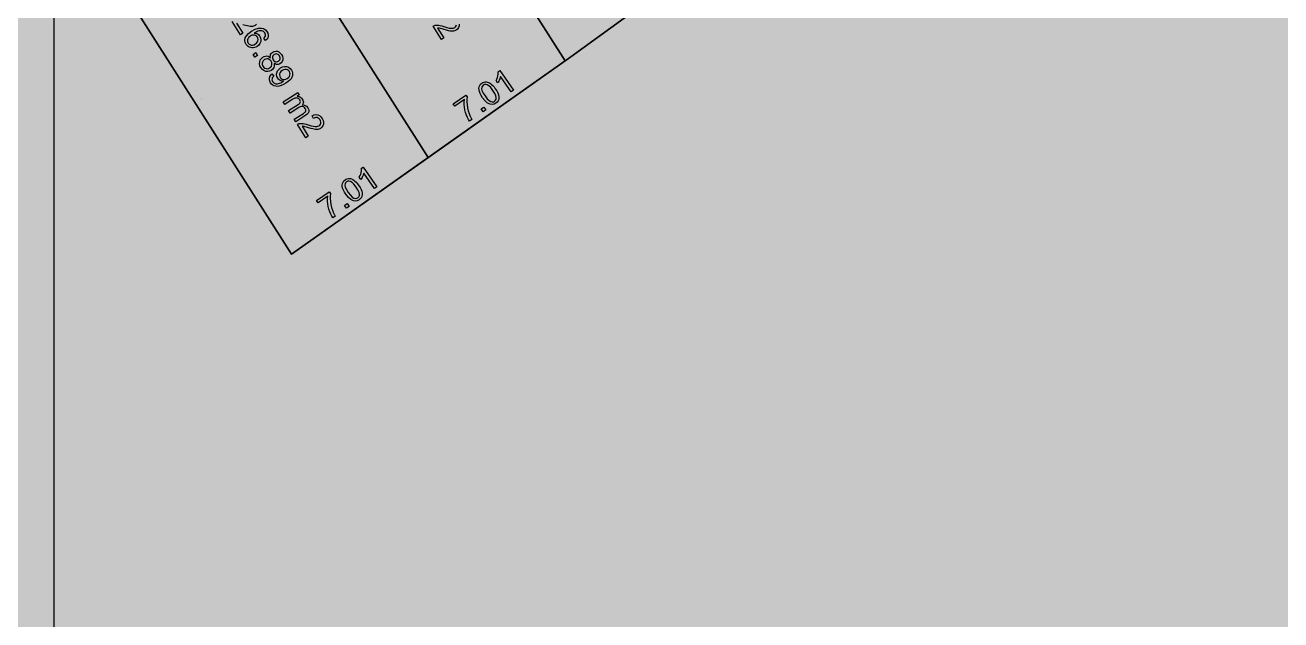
# Model space of a CAD drawing. Extents: x -5280327 to 29700, y -3925683 to 5564800.
# Drawn here: x 18661 to 20720, y 1598 to 2573 of the extents above; entities that cross this region are included whole.
import ezdxf

# ---------------------------------------------------------------- set-up
doc = ezdxf.new("R2010")
doc.units = 0
doc.linetypes.add('6', pattern=[2640.874023, 1320.437012, -1320.437012])
doc.layers.get('0').update_dxf_attribs({"linetype": 'CONTINUOUS'})
doc.layers.add('31_PREDIOS_TOTAL', color=7, linetype='CONTINUOUS')
doc.layers.add('LOTES', color=7, linetype='CONTINUOUS')

msp = doc.modelspace()

# ---------------------------------------------------------------- linework, layer by layer
at = {"color": 7, "linetype": '6', "const_width": 10343.1}
msp.add_lwpolyline([(0, 29405.6), (24528.3, 0)], dxfattribs=at)
msp.add_lwpolyline([(0, 29405.6), (24528.3, 0)], dxfattribs=at)
at = {"color": 7}
msp.add_lwpolyline([(20799.3, 4489.4), (20779.6, 4416), (20805.4, 4355.8), (21190, 3806), (20930.5, 3577.5), (20857.3, 3519), (20652.1, 3355.2), (20641.8, 3346.9), (20427.1, 3173.6), (20212.4, 3000.4), (20189.6, 2982), (19991, 2837.6), (19768.9, 2676.1), (19556.1, 2521.4), (19546.6, 2514.7), (19322.5, 2356.3), (19098.3, 2197.9), (18722.2, 2788.5), (20799.3, 4489.4)], dxfattribs=at)
for points in [[(18722.2, 2788.5, 33030.9), (19098.3, 2197.9, 33030.9), (19556.1, 2521.4, 33030.9), (20189.6, 2982, 33030.9), (20652.1, 3355.2, 33030.9), (20930.5, 3577.5, 33030.9), (21190, 3806, 33030.9), (20805.4, 4355.8, 33030.9), (20779.6, 4416, 33030.9), (20799.3, 4489.4, 33030.9), (21142.3, 4965, 33030.9), (21651.2, 5592.5, 33030.9), (22126.1, 6189.9, 33030.9), (22856.2, 7079.7, 33030.9), (22774.6, 7470.1, 33030.9), (22780.6, 7770.2, 33030.9), (22783.7, 8211.5, 33030.9), (22850, 8761.7, 33030.9), (22890.1, 9444.6, 33030.9), (22922.2, 9932, 33030.9), (22937.4, 10412.6, 33030.9), (22852.5, 10630.9, 33030.9)], [(18722.2, 2788.5, 66061.7), (19098.3, 2197.9, 66061.7)]]:
    msp.add_polyline3d(points, dxfattribs=at)
at = {"layer": '31_PREDIOS_TOTAL', "color": 7, "const_width": 0.00153}
for points in [[(18889.2, 2543.9), (18886.6, 2547.9), (18912.5, 2564.4), (18912.5, 2564.4), (18910.9, 2564.9), (18909.1, 2565.6), (18907.2, 2566.5), (18907.2, 2566.5), (18905.4, 2567.5), (18903.8, 2568.4), (18902.4, 2569.4), (18906.3, 2571.9), (18906.3, 2571.9), (18908.9, 2570.4), (18911.4, 2569.3), (18914, 2568.4), (18914, 2568.4), (18916.5, 2567.8), (18918.7, 2567.6), (18920.7, 2567.6), (18922.4, 2565), (18889.2, 2543.9)], [(18924.7, 2551.5), (18928.6, 2554), (18942.2, 2532.6), (18939.1, 2530.6), (18939.1, 2530.6), (18935.2, 2531.1), (18930.9, 2531.3), (18926.2, 2531.2), (18926.2, 2531.2), (18921.2, 2530.7), (18916.4, 2529.9), (18911.7, 2528.7), (18911.7, 2528.7), (18908.4, 2527.6), (18905, 2526.2), (18901.6, 2524.4), (18898.9, 2528.6), (18898.9, 2528.6), (18901.8, 2530.2), (18905.3, 2531.7), (18909.3, 2533.1), (18909.3, 2533.1), (18913.7, 2534.3), (18918.1, 2535.1), (18922.7, 2535.6), (18922.7, 2535.6), (18927.1, 2535.8), (18931.2, 2535.7), (18935, 2535.3), (18924.7, 2551.5)], [(18913.6, 2505.6), (18918.2, 2508.5), (18921.2, 2503.9), (18916.6, 2500.9), (18913.6, 2505.6)], [(18942.2, 2500.2), (18942.2, 2500.2), (18941.9, 2502.2), (18942, 2504), (18942.5, 2505.6), (18942.5, 2505.6), (18943.3, 2507), (18944.4, 2508.3), (18945.8, 2509.4), (18945.8, 2509.4), (18948.3, 2510.6), (18950.8, 2511), (18953.5, 2510.7), (18953.5, 2510.7), (18956.1, 2509.6), (18958.4, 2507.9), (18960.4, 2505.4), (18960.4, 2505.4), (18961.8, 2502.5), (18962.4, 2499.6), (18962.3, 2496.8), (18962.3, 2496.8), (18961.4, 2494.2), (18959.9, 2492), (18957.8, 2490.3), (18957.8, 2490.3), (18956.3, 2489.5), (18954.7, 2489), (18953.1, 2488.9), (18953.1, 2488.9), (18951.4, 2489.2), (18949.8, 2489.9), (18948.1, 2490.9), (18948.1, 2490.9), (18948.5, 2488.5), (18948.4, 2486.3), (18947.9, 2484.2), (18947.9, 2484.2), (18946.9, 2482.4), (18945.4, 2480.7), (18943.6, 2479.3), (18943.6, 2479.3), (18940.7, 2477.9), (18937.7, 2477.4), (18934.6, 2477.8), (18934.6, 2477.8), (18931.6, 2478.9), (18928.9, 2481), (18926.7, 2483.8), (18926.7, 2483.8), (18925.1, 2487.1), (18924.3, 2490.3), (18924.5, 2493.5), (18924.5, 2493.5), (18925.6, 2496.5), (18927.3, 2499.1), (18929.9, 2501.1), (18929.9, 2501.1), (18932, 2502.2), (18934.2, 2502.8), (18936.3, 2502.9), (18936.3, 2502.9), (18938.4, 2502.5), (18940.4, 2501.6), (18942.2, 2500.2)], [(18932.5, 2497), (18931.4, 2496.1), (18930.5, 2495.1), (18929.7, 2494), (18929.7, 2494), (18929.1, 2492.7), (18928.7, 2491.4), (18928.7, 2489.9), (18928.7, 2489.9), (18928.9, 2488.5), (18929.4, 2487.2), (18930, 2485.9), (18930, 2485.9), (18931.4, 2484.2), (18933, 2483), (18935, 2482.3), (18935, 2482.3), (18937, 2482.1), (18939, 2482.5), (18940.9, 2483.4), (18940.9, 2483.4), (18942.6, 2484.8), (18943.8, 2486.5), (18944.5, 2488.4), (18944.5, 2488.4), (18944.7, 2490.5), (18944.3, 2492.6), (18943.3, 2494.5), (18943.3, 2494.5), (18942, 2496.2), (18940.3, 2497.4), (18938.4, 2498.1), (18938.4, 2498.1), (18936.4, 2498.3), (18934.4, 2497.9), (18932.5, 2497)], [(18948.6, 2505.4), (18947.2, 2504.3), (18946.3, 2502.9), (18945.7, 2501.4), (18945.7, 2501.4), (18945.6, 2499.8), (18945.9, 2498.2), (18946.7, 2496.5), (18946.7, 2496.5), (18947.8, 2495.2), (18949.1, 2494.2), (18950.6, 2493.6), (18950.6, 2493.6), (18952.2, 2493.5), (18953.8, 2493.7), (18955.2, 2494.4), (18955.2, 2494.4), (18956.5, 2495.5), (18957.4, 2496.8), (18958, 2498.4), (18958, 2498.4), (18958.1, 2500), (18957.8, 2501.6), (18957.1, 2503.2), (18957.1, 2503.2), (18956, 2504.5), (18954.6, 2505.5), (18953.1, 2506.1), (18953.1, 2506.1), (18951.5, 2506.3), (18950, 2506), (18948.6, 2505.4)], [(18958.6, 2474.5), (18958.6, 2474.5), (18958.3, 2476.5), (18958.4, 2478.3), (18958.8, 2479.9), (18958.8, 2479.9), (18959.6, 2481.4), (18960.7, 2482.7), (18962.1, 2483.8), (18962.1, 2483.8), (18964.6, 2484.9), (18967.2, 2485.3), (18969.9, 2485), (18969.9, 2485), (18972.4, 2484), (18974.7, 2482.2), (18976.7, 2479.7), (18976.7, 2479.7), (18978.1, 2476.8), (18978.8, 2474), (18978.6, 2471.1), (18978.6, 2471.1), (18977.8, 2468.5), (18976.3, 2466.3), (18974.2, 2464.6), (18974.2, 2464.6), (18972.6, 2463.8), (18971, 2463.3), (18969.4, 2463.3), (18969.4, 2463.3), (18967.8, 2463.5), (18966.1, 2464.2), (18964.5, 2465.2), (18964.5, 2465.2), (18964.9, 2462.9), (18964.8, 2460.6), (18964.2, 2458.6), (18964.2, 2458.6), (18963.2, 2456.7), (18961.8, 2455), (18960, 2453.6), (18960, 2453.6), (18957.1, 2452.3), (18954.1, 2451.7), (18950.9, 2452.1), (18950.9, 2452.1), (18947.9, 2453.3), (18945.3, 2455.3), (18943, 2458.1), (18943, 2458.1), (18941.4, 2461.4), (18940.7, 2464.6), (18940.9, 2467.9), (18940.9, 2467.9), (18941.9, 2470.9), (18943.7, 2473.4), (18946.2, 2475.5), (18946.2, 2475.5), (18948.4, 2476.6), (18950.5, 2477.2), (18952.6, 2477.3), (18952.6, 2477.3), (18954.7, 2476.9), (18956.7, 2475.9), (18958.6, 2474.5)], [(18948.8, 2471.3), (18947.7, 2470.5), (18946.8, 2469.5), (18946, 2468.3), (18946, 2468.3), (18945.4, 2467.1), (18945.1, 2465.7), (18945, 2464.3), (18945, 2464.3), (18945.3, 2462.9), (18945.7, 2461.5), (18946.4, 2460.2), (18946.4, 2460.2), (18947.7, 2458.5), (18949.4, 2457.3), (18951.3, 2456.6), (18951.3, 2456.6), (18953.3, 2456.4), (18955.3, 2456.8), (18957.3, 2457.7), (18957.3, 2457.7), (18959, 2459.1), (18960.2, 2460.8), (18960.9, 2462.8), (18960.9, 2462.8), (18961, 2464.9), (18960.6, 2466.9), (18959.7, 2468.9), (18959.7, 2468.9), (18958.3, 2470.5), (18956.7, 2471.7), (18954.8, 2472.4), (18954.8, 2472.4), (18952.7, 2472.6), (18950.8, 2472.2), (18948.8, 2471.3)], [(18964.9, 2479.7), (18963.6, 2478.6), (18962.6, 2477.3), (18962.1, 2475.7), (18962.1, 2475.7), (18961.9, 2474.1), (18962.3, 2472.5), (18963.1, 2470.9), (18963.1, 2470.9), (18964.2, 2469.5), (18965.5, 2468.5), (18967, 2468), (18967, 2468), (18968.6, 2467.8), (18970.1, 2468.1), (18971.6, 2468.8), (18971.6, 2468.8), (18972.9, 2469.8), (18973.8, 2471.2), (18974.3, 2472.7), (18974.3, 2472.7), (18974.5, 2474.4), (18974.2, 2476), (18973.4, 2477.5), (18973.4, 2477.5), (18972.3, 2478.9), (18971, 2479.8), (18969.5, 2480.4), (18969.5, 2480.4), (18967.9, 2480.6), (18966.3, 2480.4), (18964.9, 2479.7)]]:
    msp.add_lwpolyline(points, dxfattribs=at)
at = {"layer": '31_PREDIOS_TOTAL', "color": 7}
for points in [[(19018.5, 2560.2, 33030.9), (19014.6, 2557.7, 33030.9), (19000.7, 2579.6, 33030.9)], [(19008.2, 2576.4, 33030.9), (19018.5, 2560.2, 33030.9)], [(19040.8, 2574.9, 33030.9), (19038.6, 2573, 33030.9), (19038.6, 2573, 33030.9), (19037.2, 2572.3, 33030.9), (19035.7, 2571.7, 33030.9), (19034.1, 2571.4, 33030.9), (19034.1, 2571.4, 33030.9), (19032.4, 2571.2, 33030.9), (19030.5, 2571.2, 33030.9), (19028.4, 2571.5, 33030.9), (19028.4, 2571.5, 33030.9), (19025.8, 2572, 33030.9), (19022.6, 2572.9, 33030.9), (19018.6, 2574.1, 33030.9)], [(19348.1, 2552.4, 33030.9), (19344.2, 2549.9, 33030.9), (19330.4, 2571.7, 33030.9), (19330.4, 2571.7, 33030.9), (19331.4, 2572.3, 33030.9), (19332.4, 2572.8, 33030.9), (19333.5, 2573.1, 33030.9), (19333.5, 2573.1, 33030.9), (19335.4, 2573.3, 33030.9), (19337.4, 2573.4, 33030.9), (19339.6, 2573.2, 33030.9), (19339.6, 2573.2, 33030.9), (19342, 2572.7, 33030.9), (19344.8, 2572, 33030.9), (19348, 2571, 33030.9), (19348, 2571, 33030.9), (19352.7, 2569.6, 33030.9), (19356.6, 2568.6, 33030.9), (19359.6, 2568.2, 33030.9), (19359.6, 2568.2, 33030.9), (19361.9, 2568.2, 33030.9), (19364, 2568.6, 33030.9), (19365.7, 2569.4, 33030.9), (19365.7, 2569.4, 33030.9), (19367.1, 2570.6, 33030.9), (19368.1, 2572, 33030.9), (19368.7, 2573.7, 33030.9)], [(19373.2, 2575.1, 33030.9), (19373, 2572.1, 33030.9), (19373, 2572.1, 33030.9), (19372.1, 2569.4, 33030.9), (19370.5, 2567, 33030.9), (19368.2, 2565.2, 33030.9), (19368.2, 2565.2, 33030.9), (19366.9, 2564.4, 33030.9), (19365.4, 2563.9, 33030.9), (19363.8, 2563.5, 33030.9), (19363.8, 2563.5, 33030.9), (19362.1, 2563.3, 33030.9), (19360.2, 2563.4, 33030.9), (19358.1, 2563.6, 33030.9), (19358.1, 2563.6, 33030.9), (19355.5, 2564.2, 33030.9), (19352.2, 2565, 33030.9), (19348.3, 2566.2, 33030.9), (19348.3, 2566.2, 33030.9), (19345.1, 2567.2, 33030.9), (19342.7, 2567.9, 33030.9), (19341.1, 2568.3, 33030.9), (19341.1, 2568.3, 33030.9), (19340, 2568.4, 33030.9), (19338.9, 2568.6, 33030.9), (19337.8, 2568.6, 33030.9), (19348.1, 2552.4, 33030.9)], [(19055.7, 2548.2, 33030.9), (19052.8, 2552, 33030.9), (19052.8, 2552, 33030.9), (19054, 2553.3, 33030.9), (19054.8, 2554.6, 33030.9), (19055.3, 2555.7, 33030.9), (19055.3, 2555.7, 33030.9), (19055.5, 2557.5, 33030.9), (19055.2, 2559.3, 33030.9), (19054.4, 2560.9, 33030.9), (19054.4, 2560.9, 33030.9), (19053.5, 2562.1, 33030.9), (19052.5, 2563, 33030.9), (19051.2, 2563.6, 33030.9), (19051.2, 2563.6, 33030.9), (19049.4, 2564.1, 33030.9), (19047.4, 2564.3, 33030.9), (19045.2, 2564.1, 33030.9), (19045.2, 2564.1, 33030.9), (19042.8, 2563.4, 33030.9), (19040, 2562.1, 33030.9), (19036.8, 2560.3, 33030.9), (19036.8, 2560.3, 33030.9), (19038.9, 2560.2, 33030.9), (19040.7, 2559.7, 33030.9), (19042.4, 2558.9, 33030.9), (19042.4, 2558.9, 33030.9), (19043.9, 2557.8, 33030.9), (19045.2, 2556.6, 33030.9), (19046.3, 2555.1, 33030.9), (19046.3, 2555.1, 33030.9), (19047.6, 2552.3, 33030.9), (19048.1, 2549.4, 33030.9), (19047.7, 2546.3, 33030.9), (19047.7, 2546.3, 33030.9), (19046.5, 2543.3, 33030.9), (19044.6, 2540.7, 33030.9), (19041.8, 2538.5, 33030.9), (19041.8, 2538.5, 33030.9), (19039.7, 2537.4, 33030.9), (19037.5, 2536.6, 33030.9), (19035.2, 2536.2, 33030.9), (19035.2, 2536.2, 33030.9), (19032.9, 2536.2, 33030.9), (19030.7, 2536.5, 33030.9), (19028.7, 2537.3, 33030.9), (19028.7, 2537.3, 33030.9), (19026.9, 2538.4, 33030.9), (19025.3, 2539.9, 33030.9), (19023.9, 2541.7, 33030.9), (19023.9, 2541.7, 33030.9), (19022.3, 2545.2, 33030.9), (19021.8, 2548.7, 33030.9), (19022.4, 2552.4, 33030.9), (19022.4, 2552.4, 33030.9), (19024.3, 2556.1, 33030.9), (19027.7, 2559.7, 33030.9), (19032.7, 2563.4, 33030.9), (19032.7, 2563.4, 33030.9), (19038.7, 2566.7, 33030.9), (19044.1, 2568.4, 33030.9), (19048.9, 2568.7, 33030.9), (19048.9, 2568.7, 33030.9), (19052.4, 2567.7, 33030.9), (19055.5, 2565.8, 33030.9), (19057.9, 2562.8, 33030.9), (19057.9, 2562.8, 33030.9), (19059.2, 2560.2, 33030.9), (19059.9, 2557.6, 33030.9), (19059.8, 2555, 33030.9), (19059.8, 2555, 33030.9), (19059.1, 2552.5, 33030.9), (19057.7, 2550.2, 33030.9), (19055.7, 2548.2, 33030.9)], [(19030.9, 2555.7, 33030.9), (19029.6, 2554.7, 33030.9), (19028.4, 2553.6, 33030.9), (19027.4, 2552.3, 33030.9), (19027.4, 2552.3, 33030.9), (19026.7, 2550.8, 33030.9), (19026.2, 2549.4, 33030.9), (19026.1, 2547.9, 33030.9), (19026.1, 2547.9, 33030.9), (19026.2, 2546.5, 33030.9), (19026.6, 2545.1, 33030.9), (19027.2, 2543.9, 33030.9), (19027.2, 2543.9, 33030.9), (19028.5, 2542.4, 33030.9), (19030.1, 2541.4, 33030.9), (19032.1, 2540.8, 33030.9), (19032.1, 2540.8, 33030.9), (19034.3, 2540.8, 33030.9), (19036.6, 2541.3, 33030.9), (19038.9, 2542.5, 33030.9), (19038.9, 2542.5, 33030.9), (19040.9, 2544.1, 33030.9), (19042.3, 2545.8, 33030.9), (19043.2, 2547.8, 33030.9), (19043.2, 2547.8, 33030.9), (19043.4, 2549.8, 33030.9), (19043.1, 2551.8, 33030.9), (19042.2, 2553.6, 33030.9), (19042.2, 2553.6, 33030.9), (19040.9, 2555.2, 33030.9), (19039.2, 2556.4, 33030.9), (19037.3, 2557.1, 33030.9), (19037.3, 2557.1, 33030.9), (19035.2, 2557.2, 33030.9), (19033, 2556.8, 33030.9), (19030.9, 2555.7, 33030.9)], [(19035.1, 2525.4, 33030.9), (19039.7, 2528.3, 33030.9), (19042.6, 2523.7, 33030.9), (19038, 2520.8, 33030.9), (19035.1, 2525.4, 33030.9)], [(19063.7, 2520, 33030.9), (19063.7, 2520, 33030.9), (19063.4, 2522, 33030.9), (19063.5, 2523.8, 33030.9), (19063.9, 2525.4, 33030.9), (19063.9, 2525.4, 33030.9), (19064.7, 2526.9, 33030.9), (19065.8, 2528.1, 33030.9), (19067.3, 2529.2, 33030.9), (19067.3, 2529.2, 33030.9), (19069.7, 2530.4, 33030.9), (19072.3, 2530.8, 33030.9), (19075, 2530.5, 33030.9), (19075, 2530.5, 33030.9), (19077.6, 2529.4, 33030.9), (19079.8, 2527.7, 33030.9), (19081.8, 2525.2, 33030.9), (19081.8, 2525.2, 33030.9), (19083.3, 2522.3, 33030.9), (19083.9, 2519.4, 33030.9), (19083.7, 2516.6, 33030.9), (19083.7, 2516.6, 33030.9), (19082.9, 2514, 33030.9), (19081.4, 2511.8, 33030.9), (19079.3, 2510.1, 33030.9), (19079.3, 2510.1, 33030.9), (19077.7, 2509.3, 33030.9), (19076.1, 2508.8, 33030.9), (19074.5, 2508.7, 33030.9), (19074.5, 2508.7, 33030.9), (19072.9, 2509, 33030.9), (19071.2, 2509.7, 33030.9), (19069.6, 2510.7, 33030.9), (19069.6, 2510.7, 33030.9), (19069.9, 2508.3, 33030.9), (19069.9, 2506.1, 33030.9), (19069.3, 2504.1, 33030.9), (19069.3, 2504.1, 33030.9), (19068.3, 2502.2, 33030.9), (19066.9, 2500.5, 33030.9), (19065, 2499.1, 33030.9), (19065, 2499.1, 33030.9), (19062.1, 2497.7, 33030.9), (19059.1, 2497.2, 33030.9), (19056, 2497.6, 33030.9), (19056, 2497.6, 33030.9), (19053, 2498.8, 33030.9), (19050.4, 2500.8, 33030.9), (19048.1, 2503.7, 33030.9), (19048.1, 2503.7, 33030.9), (19046.5, 2506.9, 33030.9), (19045.8, 2510.2, 33030.9), (19046, 2513.4, 33030.9), (19046, 2513.4, 33030.9), (19047, 2516.4, 33030.9), (19048.8, 2518.9, 33030.9), (19051.3, 2521, 33030.9), (19051.3, 2521, 33030.9), (19053.5, 2522.1, 33030.9), (19055.6, 2522.7, 33030.9), (19057.8, 2522.8, 33030.9), (19057.8, 2522.8, 33030.9), (19059.8, 2522.3, 33030.9), (19061.8, 2521.4, 33030.9), (19063.7, 2520, 33030.9)], [(19053.9, 2516.8, 33030.9), (19052.9, 2516, 33030.9), (19051.9, 2515, 33030.9), (19051.1, 2513.8, 33030.9), (19051.1, 2513.8, 33030.9), (19050.5, 2512.6, 33030.9), (19050.2, 2511.2, 33030.9), (19050.1, 2509.8, 33030.9), (19050.1, 2509.8, 33030.9), (19050.3, 2508.4, 33030.9), (19050.8, 2507, 33030.9), (19051.5, 2505.7, 33030.9), (19051.5, 2505.7, 33030.9), (19052.8, 2504, 33030.9), (19054.5, 2502.8, 33030.9), (19056.4, 2502.1, 33030.9), (19056.4, 2502.1, 33030.9), (19058.4, 2501.9, 33030.9), (19060.4, 2502.3, 33030.9), (19062.3, 2503.2, 33030.9), (19062.3, 2503.2, 33030.9), (19064.1, 2504.6, 33030.9), (19065.3, 2506.3, 33030.9), (19066, 2508.3, 33030.9), (19066, 2508.3, 33030.9), (19066.1, 2510.3, 33030.9), (19065.7, 2512.4, 33030.9), (19064.8, 2514.4, 33030.9), (19064.8, 2514.4, 33030.9), (19063.4, 2516, 33030.9), (19061.8, 2517.2, 33030.9), (19059.9, 2517.9, 33030.9), (19059.9, 2517.9, 33030.9), (19057.8, 2518.1, 33030.9), (19055.9, 2517.7, 33030.9), (19053.9, 2516.8, 33030.9)], [(19070, 2525.2, 33030.9), (19068.7, 2524.1, 33030.9), (19067.7, 2522.8, 33030.9), (19067.2, 2521.2, 33030.9), (19067.2, 2521.2, 33030.9), (19067, 2519.6, 33030.9), (19067.4, 2518, 33030.9), (19068.2, 2516.4, 33030.9), (19068.2, 2516.4, 33030.9), (19069.3, 2515, 33030.9), (19070.6, 2514, 33030.9), (19072.1, 2513.4, 33030.9), (19072.1, 2513.4, 33030.9), (19073.7, 2513.3, 33030.9), (19075.2, 2513.6, 33030.9), (19076.7, 2514.2, 33030.9), (19076.7, 2514.2, 33030.9), (19078, 2515.3, 33030.9), (19078.9, 2516.6, 33030.9), (19079.4, 2518.2, 33030.9), (19079.4, 2518.2, 33030.9), (19079.6, 2519.8, 33030.9), (19079.3, 2521.4, 33030.9), (19078.5, 2523, 33030.9), (19078.5, 2523, 33030.9), (19077.4, 2524.3, 33030.9), (19076.1, 2525.3, 33030.9), (19074.6, 2525.9, 33030.9), (19074.6, 2525.9, 33030.9), (19073, 2526.1, 33030.9), (19071.5, 2525.8, 33030.9), (19070, 2525.2, 33030.9)], [(19066.1, 2493.4, 33030.9), (19069, 2489.7, 33030.9), (19069, 2489.7, 33030.9), (19067.6, 2488.2, 33030.9), (19066.6, 2486.8, 33030.9), (19066.2, 2485.3, 33030.9), (19066.2, 2485.3, 33030.9), (19066.1, 2483.9, 33030.9), (19066.5, 2482.4, 33030.9), (19067.2, 2480.9, 33030.9), (19067.2, 2480.9, 33030.9), (19068.1, 2479.8, 33030.9), (19069, 2478.9, 33030.9), (19070.1, 2478.2, 33030.9), (19070.1, 2478.2, 33030.9), (19071.3, 2477.7, 33030.9), (19072.6, 2477.4, 33030.9), (19073.9, 2477.3, 33030.9), (19073.9, 2477.3, 33030.9), (19075.3, 2477.4, 33030.9), (19076.9, 2477.8, 33030.9), (19078.7, 2478.3, 33030.9), (19078.7, 2478.3, 33030.9), (19080.6, 2479, 33030.9), (19082.4, 2479.8, 33030.9), (19084.1, 2480.8, 33030.9), (19084.1, 2480.8, 33030.9), (19084.3, 2481, 33030.9), (19084.5, 2481.1, 33030.9), (19084.9, 2481.4, 33030.9), (19084.9, 2481.4, 33030.9), (19083.1, 2481.5, 33030.9), (19081.3, 2481.9, 33030.9), (19079.6, 2482.7, 33030.9), (19079.6, 2482.7, 33030.9), (19078, 2483.7, 33030.9), (19076.7, 2485, 33030.9), (19075.5, 2486.5, 33030.9), (19075.5, 2486.5, 33030.9), (19074.2, 2489.3, 33030.9), (19073.7, 2492.2, 33030.9), (19074.1, 2495.3, 33030.9), (19074.1, 2495.3, 33030.9), (19075.3, 2498.3, 33030.9), (19077.3, 2500.9, 33030.9), (19080.1, 2503.2, 33030.9), (19080.1, 2503.2, 33030.9), (19083.5, 2504.8, 33030.9), (19086.8, 2505.5, 33030.9), (19090.1, 2505.3, 33030.9), (19090.1, 2505.3, 33030.9), (19093.2, 2504.3, 33030.9), (19095.8, 2502.4, 33030.9), (19097.9, 2499.8, 33030.9), (19097.9, 2499.8, 33030.9), (19099, 2497.6, 33030.9), (19099.7, 2495.3, 33030.9), (19099.9, 2492.8, 33030.9), (19099.9, 2492.8, 33030.9), (19099.6, 2490.4, 33030.9), (19098.8, 2488, 33030.9), (19097.5, 2485.6, 33030.9), (19097.5, 2485.6, 33030.9), (19095.5, 2483.3, 33030.9), (19092.7, 2480.9, 33030.9), (19089.1, 2478.3, 33030.9), (19089.1, 2478.3, 33030.9), (19085.1, 2476, 33030.9), (19081.4, 2474.3, 33030.9), (19078.1, 2473.3, 33030.9), (19078.1, 2473.3, 33030.9), (19075.1, 2472.9, 33030.9), (19072.4, 2473.1, 33030.9), (19069.8, 2473.8, 33030.9), (19069.8, 2473.8, 33030.9), (19067.5, 2475, 33030.9), (19065.5, 2476.7, 33030.9), (19063.8, 2478.9, 33030.9), (19063.8, 2478.9, 33030.9), (19062.5, 2481.5, 33030.9), (19061.9, 2484.1, 33030.9), (19061.9, 2486.6, 33030.9), (19061.9, 2486.6, 33030.9), (19062.7, 2489.1, 33030.9), (19064.1, 2491.3, 33030.9), (19066.1, 2493.4, 33030.9)], [(19091.3, 2486.1, 33030.9), (19093.3, 2487.6, 33030.9), (19094.8, 2489.4, 33030.9), (19095.6, 2491.4, 33030.9), (19095.6, 2491.4, 33030.9), (19095.9, 2493.5, 33030.9), (19095.7, 2495.4, 33030.9), (19094.8, 2497.2, 33030.9), (19094.8, 2497.2, 33030.9), (19093.5, 2498.8, 33030.9), (19091.8, 2499.9, 33030.9), (19089.6, 2500.5, 33030.9), (19089.6, 2500.5, 33030.9), (19087.3, 2500.6, 33030.9), (19085, 2500.1, 33030.9), (19082.6, 2498.9, 33030.9), (19082.6, 2498.9, 33030.9), (19080.8, 2497.4, 33030.9), (19079.5, 2495.7, 33030.9), (19078.7, 2493.7, 33030.9), (19078.7, 2493.7, 33030.9), (19078.5, 2491.7, 33030.9), (19078.8, 2489.7, 33030.9), (19079.7, 2487.8, 33030.9), (19079.7, 2487.8, 33030.9), (19081.1, 2486.1, 33030.9), (19082.7, 2485, 33030.9), (19084.6, 2484.4, 33030.9), (19084.6, 2484.4, 33030.9), (19086.8, 2484.3, 33030.9), (19089, 2484.9, 33030.9), (19091.3, 2486.1, 33030.9)], [(19462.3, 2466.7, 33030.9), (19458.3, 2463.9, 33030.9), (19440.6, 2488.9, 33030.9), (19440.6, 2488.9, 33030.9), (19440.2, 2487.3, 33030.9), (19439.6, 2485.5, 33030.9), (19438.8, 2483.6, 33030.9), (19438.8, 2483.6, 33030.9), (19437.9, 2481.7, 33030.9), (19437, 2480.1, 33030.9), (19436.1, 2478.6, 33030.9), (19433.5, 2482.4, 33030.9), (19433.5, 2482.4, 33030.9), (19434.8, 2485, 33030.9), (19435.8, 2487.6, 33030.9), (19436.6, 2490.3, 33030.9), (19436.6, 2490.3, 33030.9), (19437, 2492.8, 33030.9), (19437.2, 2495, 33030.9), (19437, 2497, 33030.9), (19439.6, 2498.8, 33030.9), (19462.3, 2466.7, 33030.9)], [(19411.5, 2454.4, 33030.9), (19411.5, 2454.4, 33030.9), (19409.1, 2458.1, 33030.9), (19407.3, 2461.4, 33030.9), (19406.2, 2464.4, 33030.9), (19406.2, 2464.4, 33030.9), (19405.6, 2467.2, 33030.9), (19405.5, 2469.8, 33030.9), (19405.9, 2472.2, 33030.9), (19405.9, 2472.2, 33030.9), (19406.8, 2474.4, 33030.9), (19408.3, 2476.4, 33030.9), (19410.4, 2478.1, 33030.9), (19410.4, 2478.1, 33030.9), (19412.1, 2479.2, 33030.9), (19413.8, 2479.9, 33030.9), (19415.6, 2480.3, 33030.9), (19415.6, 2480.3, 33030.9), (19417.4, 2480.4, 33030.9), (19419.2, 2480.1, 33030.9), (19420.9, 2479.6, 33030.9), (19420.9, 2479.6, 33030.9), (19422.7, 2478.7, 33030.9), (19424.5, 2477.6, 33030.9), (19426.3, 2476.2, 33030.9), (19426.3, 2476.2, 33030.9), (19428.1, 2474.4, 33030.9), (19430.2, 2472.1, 33030.9), (19432.3, 2469.2, 33030.9), (19432.3, 2469.2, 33030.9), (19434.7, 2465.6, 33030.9), (19436.4, 2462.3, 33030.9), (19437.6, 2459.3, 33030.9), (19437.6, 2459.3, 33030.9), (19438.2, 2456.5, 33030.9), (19438.3, 2453.9, 33030.9), (19437.9, 2451.5, 33030.9), (19437.9, 2451.5, 33030.9), (19437, 2449.2, 33030.9), (19435.5, 2447.3, 33030.9), (19433.4, 2445.5, 33030.9), (19433.4, 2445.5, 33030.9), (19430.3, 2443.8, 33030.9), (19427.1, 2443.2, 33030.9), (19423.8, 2443.7, 33030.9), (19423.8, 2443.7, 33030.9), (19419.8, 2445.6, 33030.9), (19415.7, 2449.2, 33030.9), (19411.5, 2454.4, 33030.9)], [(19415.5, 2457.3, 33030.9), (19419, 2452.8, 33030.9), (19422.1, 2449.7, 33030.9), (19424.8, 2448.1, 33030.9), (19424.8, 2448.1, 33030.9), (19427.1, 2447.6, 33030.9), (19429.2, 2447.8, 33030.9), (19431.1, 2448.7, 33030.9), (19431.1, 2448.7, 33030.9), (19432.7, 2450.2, 33030.9), (19433.5, 2452.2, 33030.9), (19433.8, 2454.5, 33030.9), (19433.8, 2454.5, 33030.9), (19433.2, 2457.6, 33030.9), (19431.4, 2461.5, 33030.9), (19428.3, 2466.3, 33030.9), (19428.3, 2466.3, 33030.9), (19424.8, 2470.9, 33030.9), (19421.7, 2473.9, 33030.9), (19419, 2475.5, 33030.9), (19419, 2475.5, 33030.9), (19416.7, 2476, 33030.9), (19414.5, 2475.8, 33030.9), (19412.6, 2474.9, 33030.9), (19412.6, 2474.9, 33030.9), (19411.1, 2473.4, 33030.9), (19410.2, 2471.6, 33030.9), (19409.9, 2469.5, 33030.9), (19409.9, 2469.5, 33030.9), (19410.5, 2466.2, 33030.9), (19412.4, 2462.1, 33030.9), (19415.5, 2457.3, 33030.9)], [(19084.5, 2447.5, 33030.9), (19108.5, 2462.7, 33030.9), (19110.8, 2459.1, 33030.9), (19107.4, 2457, 33030.9), (19107.4, 2457, 33030.9), (19109, 2456.8, 33030.9), (19110.6, 2456.4, 33030.9), (19112.1, 2455.8, 33030.9), (19112.1, 2455.8, 33030.9), (19113.6, 2454.8, 33030.9), (19114.8, 2453.6, 33030.9), (19115.9, 2452.2, 33030.9), (19115.9, 2452.2, 33030.9), (19116.9, 2450.4, 33030.9), (19117.4, 2448.7, 33030.9), (19117.6, 2447.1, 33030.9), (19117.6, 2447.1, 33030.9), (19117.4, 2445.6, 33030.9), (19116.9, 2444.1, 33030.9), (19116, 2442.8, 33030.9), (19116, 2442.8, 33030.9), (19119.7, 2442.1, 33030.9), (19122.6, 2440.6, 33030.9), (19124.9, 2438, 33030.9), (19124.9, 2438, 33030.9), (19126.1, 2435.7, 33030.9), (19126.6, 2433.4, 33030.9), (19126.4, 2431.3, 33030.9), (19126.4, 2431.3, 33030.9), (19125.5, 2429.2, 33030.9), (19123.9, 2427.3, 33030.9), (19121.6, 2425.5, 33030.9), (19105.1, 2415.1, 33030.9), (19102.6, 2419.1, 33030.9), (19117.6, 2428.7, 33030.9), (19117.6, 2428.7, 33030.9), (19119.1, 2429.7, 33030.9), (19120.2, 2430.5, 33030.9), (19120.9, 2431.3, 33030.9), (19120.9, 2431.3, 33030.9), (19121.4, 2432.1, 33030.9), (19121.6, 2432.9, 33030.9), (19121.7, 2433.8, 33030.9), (19121.7, 2433.8, 33030.9), (19121.6, 2434.8, 33030.9), (19121.3, 2435.7, 33030.9), (19120.8, 2436.7, 33030.9), (19120.8, 2436.7, 33030.9), (19119.6, 2438.2, 33030.9), (19118.2, 2439.2, 33030.9), (19116.5, 2439.8, 33030.9), (19116.5, 2439.8, 33030.9), (19114.5, 2439.9, 33030.9), (19112.4, 2439.3, 33030.9), (19110, 2438.1, 33030.9), (19096.1, 2429.2, 33030.9), (19093.5, 2433.3, 33030.9), (19109.1, 2443.2, 33030.9), (19109.1, 2443.2, 33030.9), (19110.7, 2444.3, 33030.9), (19111.8, 2445.5, 33030.9), (19112.5, 2446.7, 33030.9), (19112.5, 2446.7, 33030.9), (19112.8, 2448, 33030.9), (19112.5, 2449.4, 33030.9), (19111.8, 2450.9, 33030.9), (19111.8, 2450.9, 33030.9), (19111, 2451.9, 33030.9), (19110.1, 2452.8, 33030.9), (19108.9, 2453.4, 33030.9), (19108.9, 2453.4, 33030.9), (19107.7, 2453.9, 33030.9), (19106.3, 2454, 33030.9), (19104.9, 2453.9, 33030.9), (19104.9, 2453.9, 33030.9), (19103.4, 2453.4, 33030.9), (19101.6, 2452.6, 33030.9), (19099.5, 2451.4, 33030.9), (19087.1, 2443.5, 33030.9), (19084.5, 2447.5, 33030.9)], [(19366, 2440.3, 33030.9), (19363.3, 2444.1, 33030.9), (19384, 2458.7, 33030.9), (19386.2, 2455.7, 33030.9), (19386.2, 2455.7, 33030.9), (19385.8, 2451.8, 33030.9), (19385.9, 2447.5, 33030.9), (19386.2, 2442.7, 33030.9), (19386.2, 2442.7, 33030.9), (19386.9, 2437.8, 33030.9), (19388, 2433, 33030.9), (19389.4, 2428.4, 33030.9), (19389.4, 2428.4, 33030.9), (19390.7, 2425.1, 33030.9), (19392.2, 2421.8, 33030.9), (19394.1, 2418.5, 33030.9), (19390.1, 2415.7, 33030.9), (19390.1, 2415.7, 33030.9), (19388.4, 2418.5, 33030.9), (19386.7, 2421.9, 33030.9), (19385.1, 2425.8, 33030.9), (19385.1, 2425.8, 33030.9), (19383.7, 2430.1, 33030.9), (19382.6, 2434.5, 33030.9), (19381.9, 2439, 33030.9), (19381.9, 2439, 33030.9), (19381.5, 2443.4, 33030.9), (19381.4, 2447.6, 33030.9), (19381.6, 2451.4, 33030.9), (19366, 2440.3, 33030.9)], [(19412.4, 2431.4, 33030.9), (19409.2, 2435.9, 33030.9), (19413.7, 2439.1, 33030.9), (19416.9, 2434.6, 33030.9), (19412.4, 2431.4, 33030.9)], [(19125.7, 2391.3, 33030.9), (19121.8, 2388.8, 33030.9), (19107.9, 2410.7, 33030.9), (19107.9, 2410.7, 33030.9), (19108.9, 2411.3, 33030.9), (19109.9, 2411.7, 33030.9), (19111, 2412, 33030.9), (19111, 2412, 33030.9), (19112.9, 2412.3, 33030.9), (19115, 2412.3, 33030.9), (19117.1, 2412.1, 33030.9), (19117.1, 2412.1, 33030.9), (19119.5, 2411.7, 33030.9), (19122.3, 2411, 33030.9), (19125.5, 2410, 33030.9), (19125.5, 2410, 33030.9), (19130.3, 2408.5, 33030.9), (19134.1, 2407.6, 33030.9), (19137.1, 2407.2, 33030.9), (19137.1, 2407.2, 33030.9), (19139.5, 2407.2, 33030.9), (19141.5, 2407.6, 33030.9), (19143.2, 2408.4, 33030.9), (19143.2, 2408.4, 33030.9), (19144.6, 2409.5, 33030.9), (19145.6, 2411, 33030.9), (19146.2, 2412.7, 33030.9), (19146.2, 2412.7, 33030.9), (19146.3, 2414.5, 33030.9), (19145.9, 2416.4, 33030.9), (19145, 2418.2, 33030.9), (19145, 2418.2, 33030.9), (19143.6, 2419.9, 33030.9), (19142, 2421.1, 33030.9), (19140.2, 2421.8, 33030.9), (19140.2, 2421.8, 33030.9), (19138.3, 2421.9, 33030.9), (19136.3, 2421.5, 33030.9), (19134.2, 2420.5, 33030.9), (19132, 2424.9, 33030.9), (19132, 2424.9, 33030.9), (19135.2, 2426.2, 33030.9), (19138.3, 2426.6, 33030.9), (19141.2, 2426.2, 33030.9), (19141.2, 2426.2, 33030.9), (19143.9, 2425, 33030.9), (19146.3, 2423, 33030.9), (19148.4, 2420.3, 33030.9), (19148.4, 2420.3, 33030.9), (19150, 2417.1, 33030.9), (19150.7, 2414.1, 33030.9), (19150.5, 2411.1, 33030.9), (19150.5, 2411.1, 33030.9), (19149.6, 2408.3, 33030.9), (19148, 2406, 33030.9), (19145.8, 2404.1, 33030.9), (19145.8, 2404.1, 33030.9), (19144.4, 2403.4, 33030.9), (19142.9, 2402.8, 33030.9), (19141.3, 2402.5, 33030.9), (19141.3, 2402.5, 33030.9), (19139.6, 2402.3, 33030.9), (19137.7, 2402.3, 33030.9), (19135.6, 2402.6, 33030.9), (19135.6, 2402.6, 33030.9), (19133, 2403.1, 33030.9), (19129.8, 2404, 33030.9), (19125.8, 2405.2, 33030.9), (19125.8, 2405.2, 33030.9), (19122.6, 2406.2, 33030.9), (19120.2, 2406.8, 33030.9), (19118.7, 2407.2, 33030.9), (19118.7, 2407.2, 33030.9), (19117.5, 2407.4, 33030.9), (19116.4, 2407.5, 33030.9), (19115.4, 2407.5, 33030.9), (19125.7, 2391.3, 33030.9)], [(19238.1, 2308.3, 33030.9), (19234.2, 2305.5, 33030.9), (19216.5, 2330.5, 33030.9), (19216.5, 2330.5, 33030.9), (19216.1, 2328.9, 33030.9), (19215.5, 2327.1, 33030.9), (19214.7, 2325.2, 33030.9), (19214.7, 2325.2, 33030.9), (19213.8, 2323.3, 33030.9), (19212.9, 2321.7, 33030.9), (19212, 2320.2, 33030.9), (19209.3, 2324, 33030.9), (19209.3, 2324, 33030.9), (19210.6, 2326.6, 33030.9), (19211.7, 2329.2, 33030.9), (19212.4, 2331.9, 33030.9), (19212.4, 2331.9, 33030.9), (19212.9, 2334.4, 33030.9), (19213, 2336.6, 33030.9), (19212.9, 2338.6, 33030.9), (19215.4, 2340.4, 33030.9), (19238.1, 2308.3, 33030.9)], [(19187.3, 2296, 33030.9), (19187.3, 2296, 33030.9), (19184.9, 2299.7, 33030.9), (19183.2, 2303, 33030.9), (19182, 2306, 33030.9), (19182, 2306, 33030.9), (19181.4, 2308.8, 33030.9), (19181.3, 2311.4, 33030.9), (19181.7, 2313.8, 33030.9), (19181.7, 2313.8, 33030.9), (19182.7, 2316, 33030.9), (19184.1, 2318, 33030.9), (19186.2, 2319.8, 33030.9), (19186.2, 2319.8, 33030.9), (19187.9, 2320.8, 33030.9), (19189.7, 2321.5, 33030.9), (19191.4, 2321.9, 33030.9), (19191.4, 2321.9, 33030.9), (19193.2, 2322, 33030.9), (19195, 2321.7, 33030.9), (19196.8, 2321.2, 33030.9), (19196.8, 2321.2, 33030.9), (19198.5, 2320.3, 33030.9), (19200.3, 2319.2, 33030.9), (19202.1, 2317.8, 33030.9), (19202.1, 2317.8, 33030.9), (19204, 2316, 33030.9), (19206, 2313.7, 33030.9), (19208.2, 2310.8, 33030.9), (19208.2, 2310.8, 33030.9), (19210.5, 2307.2, 33030.9), (19212.3, 2303.9, 33030.9), (19213.4, 2300.9, 33030.9), (19213.4, 2300.9, 33030.9), (19214, 2298.1, 33030.9), (19214.1, 2295.5, 33030.9), (19213.7, 2293.1, 33030.9), (19213.7, 2293.1, 33030.9), (19212.8, 2290.9, 33030.9), (19211.3, 2288.9, 33030.9), (19209.3, 2287.1, 33030.9), (19209.3, 2287.1, 33030.9), (19206.1, 2285.4, 33030.9), (19202.9, 2284.8, 33030.9), (19199.7, 2285.3, 33030.9), (19199.7, 2285.3, 33030.9), (19195.6, 2287.3, 33030.9), (19191.5, 2290.8, 33030.9), (19187.3, 2296, 33030.9)], [(19191.3, 2298.9, 33030.9), (19194.8, 2294.4, 33030.9), (19197.9, 2291.3, 33030.9), (19200.6, 2289.7, 33030.9), (19200.6, 2289.7, 33030.9), (19202.9, 2289.2, 33030.9), (19205.1, 2289.4, 33030.9), (19207, 2290.3, 33030.9), (19207, 2290.3, 33030.9), (19208.5, 2291.8, 33030.9), (19209.4, 2293.8, 33030.9), (19209.7, 2296.2, 33030.9), (19209.7, 2296.2, 33030.9), (19209.1, 2299.2, 33030.9), (19207.2, 2303.1, 33030.9), (19204.1, 2307.9, 33030.9), (19204.1, 2307.9, 33030.9), (19200.6, 2312.5, 33030.9), (19197.5, 2315.5, 33030.9), (19194.9, 2317.1, 33030.9), (19194.9, 2317.1, 33030.9), (19192.5, 2317.6, 33030.9), (19190.4, 2317.4, 33030.9), (19188.4, 2316.5, 33030.9), (19188.4, 2316.5, 33030.9), (19186.9, 2315, 33030.9), (19186, 2313.2, 33030.9), (19185.7, 2311.1, 33030.9), (19185.7, 2311.1, 33030.9), (19186.4, 2307.8, 33030.9), (19188.2, 2303.8, 33030.9), (19191.3, 2298.9, 33030.9)], [(19141.8, 2281.9, 33030.9), (19139.1, 2285.7, 33030.9), (19159.8, 2300.3, 33030.9), (19162, 2297.3, 33030.9), (19162, 2297.3, 33030.9), (19161.7, 2293.4, 33030.9), (19161.7, 2289.1, 33030.9), (19162.1, 2284.3, 33030.9), (19162.1, 2284.3, 33030.9), (19162.8, 2279.4, 33030.9), (19163.8, 2274.6, 33030.9), (19165.2, 2270, 33030.9), (19165.2, 2270, 33030.9), (19166.5, 2266.7, 33030.9), (19168.1, 2263.5, 33030.9), (19170, 2260.1, 33030.9), (19165.9, 2257.3, 33030.9), (19165.9, 2257.3, 33030.9), (19164.2, 2260.1, 33030.9), (19162.6, 2263.5, 33030.9), (19161, 2267.4, 33030.9), (19161, 2267.4, 33030.9), (19159.6, 2271.7, 33030.9), (19158.5, 2276.1, 33030.9), (19157.7, 2280.6, 33030.9), (19157.7, 2280.6, 33030.9), (19157.3, 2285, 33030.9), (19157.2, 2289.2, 33030.9), (19157.5, 2293, 33030.9), (19141.8, 2281.9, 33030.9)], [(19188.2, 2273.1, 33030.9), (19185.1, 2277.5, 33030.9), (19189.6, 2280.7, 33030.9), (19192.7, 2276.2, 33030.9), (19188.2, 2273.1, 33030.9)]]:
    msp.add_polyline3d(points, dxfattribs=at)
at = {"layer": 'Cuadricula Coordenadas', "color": 7}
msp.add_lwpolyline([(18708.8, 389.8), (18708.8, 12938.4)], dxfattribs=at)
at = {"layer": 'LOTES', "color": 7}
for points in [[(19363.1, 3313.3), (19149.5, 3138.4), (19546.6, 2514.7), (19556.1, 2521.4), (19768.9, 2676.1), (19363.1, 3313.3)], [(19149.5, 3138.4), (18935.9, 2963.5), (19322.5, 2356.3), (19546.6, 2514.7), (19149.5, 3138.4)], [(18935.9, 2963.5), (18722.2, 2788.5), (19098.3, 2197.9), (19322.5, 2356.3), (18935.9, 2963.5)]]:
    msp.add_lwpolyline(points, dxfattribs=at)
for points in [[(18722.2, 2788.5, 66061.7), (19098.3, 2197.9, 66061.7), (19556.1, 2521.4, 66061.7), (20189.6, 2982, 66061.7), (20652.1, 3355.2, 66061.7), (20930.5, 3577.5, 66061.7), (21190, 3806, 66061.7), (20805.4, 4355.8, 66061.7), (20779.6, 4416, 66061.7), (20799.3, 4489.4, 66061.7), (21142.3, 4965, 66061.7), (21651.2, 5592.5, 66061.7), (22126.1, 6189.9, 66061.7), (22856.2, 7079.7, 66061.7), (22774.6, 7470.1, 66061.7), (22780.6, 7770.2, 66061.7), (22783.7, 8211.5, 66061.7), (22850, 8761.7, 66061.7), (22890.1, 9444.6, 66061.7), (22922.2, 9932, 66061.7), (22937.4, 10412.6, 66061.7), (22852.5, 10630.9, 66061.7)], [(19149.5, 3138.4, 66061.7), (19546.6, 2514.7, 66061.7)], [(18935.9, 2963.5, 66061.7), (19322.5, 2356.3, 66061.7)]]:
    msp.add_polyline3d(points, dxfattribs=at)

doc.saveas('drawing.dxf')
